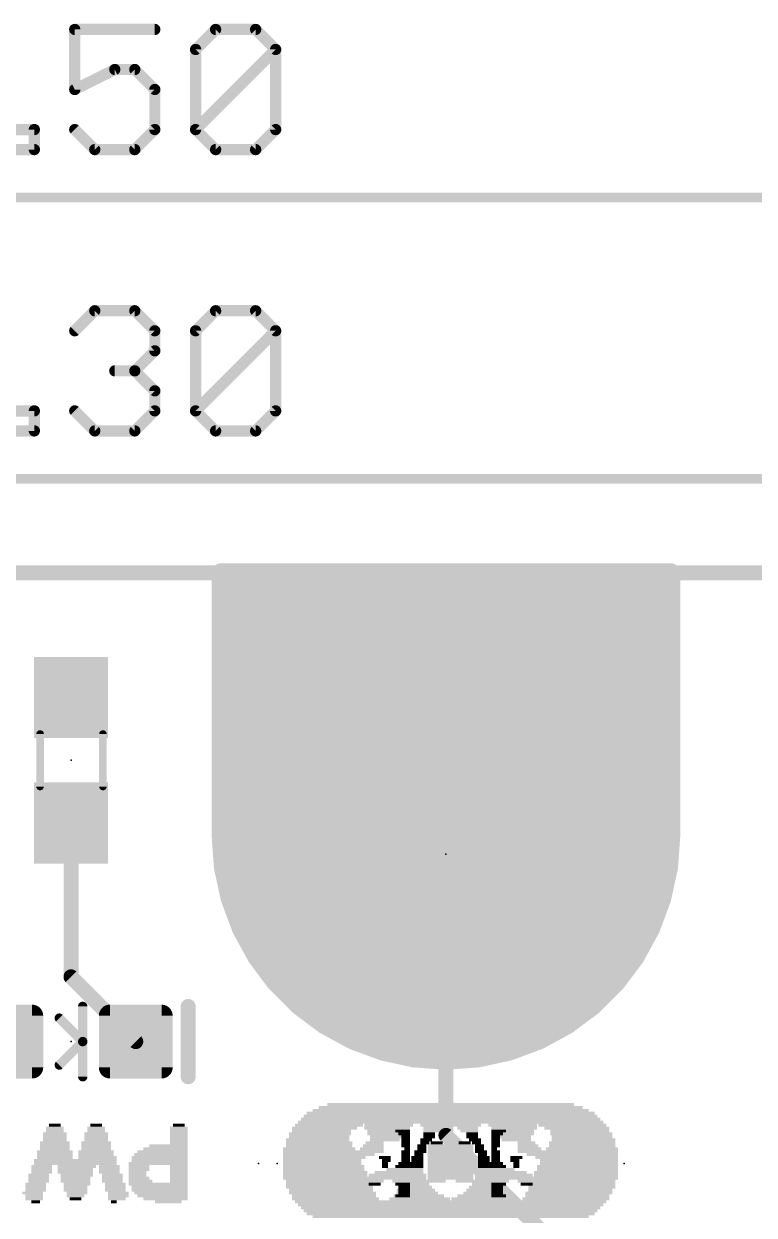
# Model space of a CAD drawing. Extents: x -23 to 93, y -71 to 33.
# Drawn here: x 18.41 to 28.31, y 16.7 to 32.83 of the extents above; entities that cross this region are included whole.
import ezdxf

# ---------------------------------------------------------------- set-up
doc = ezdxf.new("R2010")
doc.units = 0
for name, color, linetype in [('1', 12, 'CONTINUOUS'), ('16', 132, 'CONTINUOUS'), ('17', 110, 'CONTINUOUS'), ('20', 53, 'CONTINUOUS'), ('21', 41, 'CONTINUOUS'), ('22', 40, 'CONTINUOUS'), ('23', 53, 'CONTINUOUS'), ('24', 53, 'CONTINUOUS'), ('31', 253, 'CONTINUOUS'), ('47', 253, 'CONTINUOUS'), ('51', 53, 'CONTINUOUS')]:
    doc.layers.add(name, color=color, linetype=linetype)

# ---------------------------------------------------------------- blocks, each defined once
blk = doc.blocks.new('RECT160000X160000R30')
at = {"const_width": 0.15}
blk.add_lwpolyline([(0.425, -0.35), (0.425, 0.35, 0.4142), (0.35, 0.425), (-0.35, 0.425, 0.4142), (-0.425, 0.35), (-0.425, -0.35, 0.4142), (-0.35, -0.425), (0.35, -0.425, 0.4142)], format="xyb", close=True, dxfattribs=at)
blk.add_solid([(-0.3754, -0.3754), (0.3754, -0.3754), (-0.3754, 0.3754), (0.3754, 0.3754)])
blk = doc.blocks.new('ROUNDP')
at = {"const_width": 0.5}
blk.add_lwpolyline([(0, -0.25, 1), (0, 0.25, 1), (0, -0.25)], format="xyb", dxfattribs=at)
blk = doc.blocks.new('RECT')
blk.add_solid([(-0.5, -0.5), (0.5, -0.5), (-0.5, 0.5), (0.5, 0.5)])

msp = doc.modelspace()

# ---------------------------------------------------------------- linework, layer by layer
at = {"layer": '1'}
for points, const_width in [([(38.1, 25.4), (0, 25.4)], 0.2032), ([(27.178, 25.4), (21.082, 25.4)], 0.254), ([(21.082, 25.4), (21.082, 21.844)], 0.254), ([(27.178, 21.844), (27.178, 25.4)], 0.254), ([(21.082, 25.146), (27.178, 25.146)], 0.254), ([(21.082, 24.892), (27.178, 24.892)], 0.254), ([(21.082, 24.638), (27.178, 24.638)], 0.254), ([(21.082, 24.384), (27.178, 24.384)], 0.254), ([(21.082, 24.13), (27.178, 24.13)], 0.254), ([(21.082, 23.876), (27.178, 23.876)], 0.254), ([(21.082, 23.622), (27.178, 23.622)], 0.254), ([(21.082, 23.368), (27.178, 23.368)], 0.254), ([(21.082, 23.114), (27.178, 23.114)], 0.254), ([(21.082, 22.86), (27.178, 22.86)], 0.254), ([(21.082, 22.606), (27.178, 22.606)], 0.254), ([(21.082, 22.352), (27.178, 22.352)], 0.254), ([(19.05, 19.927), (19.05, 22.01)], 0.2032), ([(21.082, 22.098), (27.178, 22.098)], 0.254), ([(21.082, 21.844), (21.113, 21.4102)], 0.254), ([(21.082, 21.844), (27.178, 21.844)], 0.254), ([(24.13, 17.78), (24.13, 21.844)], 0.2032), ([(27.147, 21.4102), (27.178, 21.844)], 0.254), ([(21.1002, 21.59), (27.1598, 21.59)], 0.254), ([(21.113, 21.4102), (21.2055, 20.9853)], 0.254), ([(21.1292, 21.336), (27.1308, 21.336)], 0.254), ([(27.0545, 20.9853), (27.147, 21.4102)], 0.254), ([(21.1844, 21.082), (27.0756, 21.082)], 0.254), ([(21.2055, 20.9853), (21.3574, 20.5778)], 0.254), ([(26.9026, 20.5778), (27.0545, 20.9853)], 0.254), ([(21.2641, 20.828), (26.9959, 20.828)], 0.254), ([(21.3574, 20.5778), (21.5659, 20.1961)], 0.254), ([(21.3595, 20.574), (26.9005, 20.574)], 0.254), ([(26.6941, 20.1961), (26.9026, 20.5778)], 0.254), ([(21.4982, 20.32), (26.7618, 20.32)], 0.254), ([(21.5659, 20.1961), (21.8265, 19.848)], 0.254), ([(21.6633, 20.066), (26.5967, 20.066)], 0.254), ([(26.4335, 19.848), (26.6941, 20.1961)], 0.254), ([(19.927, 19.05), (19.05, 19.927)], 0.2032), ([(21.8265, 19.848), (22.134, 19.5405)], 0.254), ([(21.8625, 19.812), (26.3975, 19.812)], 0.254), ([(26.126, 19.5405), (26.4335, 19.848)], 0.254), ([(22.1165, 19.558), (26.1435, 19.558)], 0.254), ([(22.134, 19.5405), (22.4821, 19.2799)], 0.254), ([(25.7779, 19.2799), (26.126, 19.5405)], 0.254), ([(22.4499, 19.304), (25.8101, 19.304)], 0.254), ([(22.4821, 19.2799), (22.8638, 19.0714)], 0.254), ([(25.3962, 19.0714), (25.7779, 19.2799)], 0.254), ([(22.8638, 19.0714), (23.2713, 18.9195)], 0.254), ([(22.9213, 19.05), (25.3387, 19.05)], 0.254), ([(23.2713, 18.9195), (23.6962, 18.827)], 0.254), ([(24.5638, 18.827), (24.9887, 18.9195)], 0.254), ([(24.9887, 18.9195), (25.3962, 19.0714)], 0.254), ([(23.6962, 18.827), (24.13, 18.796)], 0.254), ([(24.13, 18.796), (24.5638, 18.827)], 0.254), ([(25.865, 16.045), (24.13, 17.78)], 0.2032)]:
    msp.add_lwpolyline(points, dxfattribs=dict(at, const_width=const_width))
for points, const_width in [([(21.082, 25.4635, 1), (21.082, 25.3365)], 0.127), ([(21.1455, 25.4, 1), (21.0185, 25.4)], 0.127), ([(27.2415, 25.4, 1), (27.1145, 25.4)], 0.127), ([(27.178, 25.3365, 1), (27.178, 25.4635)], 0.127), ([(21.082, 25.2095, 1), (21.082, 25.0825)], 0.127), ([(27.178, 25.0825, 1), (27.178, 25.2095)], 0.127), ([(21.082, 24.9555, 1), (21.082, 24.8285)], 0.127), ([(27.178, 24.8285, 1), (27.178, 24.9555)], 0.127), ([(21.082, 24.7015, 1), (21.082, 24.5745)], 0.127), ([(27.178, 24.5745, 1), (27.178, 24.7015)], 0.127), ([(21.082, 24.4475, 1), (21.082, 24.3205)], 0.127), ([(27.178, 24.3205, 1), (27.178, 24.4475)], 0.127), ([(21.082, 24.1935, 1), (21.082, 24.0665)], 0.127), ([(27.178, 24.0665, 1), (27.178, 24.1935)], 0.127), ([(21.082, 23.9395, 1), (21.082, 23.8125)], 0.127), ([(27.178, 23.8125, 1), (27.178, 23.9395)], 0.127), ([(21.082, 23.6855, 1), (21.082, 23.5585)], 0.127), ([(27.178, 23.5585, 1), (27.178, 23.6855)], 0.127), ([(21.082, 23.4315, 1), (21.082, 23.3045)], 0.127), ([(27.178, 23.3045, 1), (27.178, 23.4315)], 0.127), ([(21.082, 23.1775, 1), (21.082, 23.0505)], 0.127), ([(27.178, 23.0505, 1), (27.178, 23.1775)], 0.127), ([(21.082, 22.9235, 1), (21.082, 22.7965)], 0.127), ([(27.178, 22.7965, 1), (27.178, 22.9235)], 0.127), ([(21.082, 22.6695, 1), (21.082, 22.5425)], 0.127), ([(27.178, 22.5425, 1), (27.178, 22.6695)], 0.127), ([(21.082, 22.4155, 1), (21.082, 22.2885)], 0.127), ([(27.178, 22.2885, 1), (27.178, 22.4155)], 0.127), ([(19.1008, 22.01, 1), (18.9992, 22.01)], 0.1016), ([(21.082, 22.1615, 1), (21.082, 22.0345)], 0.127), ([(27.178, 22.0345, 1), (27.178, 22.1615)], 0.127), ([(21.1453, 21.8485, 1), (21.0187, 21.8395)], 0.127), ([(21.082, 21.9075, 1), (21.082, 21.7805)], 0.127), ([(24.1808, 21.844, 1), (24.0792, 21.844)], 0.1016), ([(27.2413, 21.8395, 1), (27.1147, 21.8485)], 0.127), ([(27.178, 21.7805, 1), (27.178, 21.9075)], 0.127), ([(21.0185, 21.844, 1), (21.1455, 21.844)], 0.127), ([(27.1145, 21.844, 1), (27.2415, 21.844)], 0.127), ([(21.1002, 21.6535, 1), (21.1002, 21.5265)], 0.127), ([(27.1598, 21.5265, 1), (27.1598, 21.6535)], 0.127), ([(21.1751, 21.4237, 1), (21.051, 21.3967)], 0.127), ([(21.0497, 21.4057, 1), (21.1764, 21.4148)], 0.127), ([(21.1292, 21.3995, 1), (21.1292, 21.2725)], 0.127), ([(27.0836, 21.4148, 1), (27.2103, 21.4057)], 0.127), ([(27.209, 21.3967, 1), (27.0849, 21.4237)], 0.127), ([(27.1308, 21.2725, 1), (27.1308, 21.3995)], 0.127), ([(21.1844, 21.1455, 1), (21.1844, 21.0185)], 0.127), ([(27.0756, 21.0185, 1), (27.0756, 21.1455)], 0.127), ([(21.265, 21.0075, 1), (21.146, 20.9631)], 0.127), ([(21.1434, 20.9718, 1), (21.2675, 20.9988)], 0.127), ([(26.9925, 20.9988, 1), (27.1166, 20.9718)], 0.127), ([(27.114, 20.9631, 1), (26.995, 21.0075)], 0.127), ([(21.2641, 20.8915, 1), (21.2641, 20.7645)], 0.127), ([(26.9959, 20.7645, 1), (26.9959, 20.8915)], 0.127), ([(21.4132, 20.6082, 1), (21.3017, 20.5474)], 0.127), ([(21.3595, 20.6375, 1), (21.3595, 20.5105)], 0.127), ([(21.2979, 20.5556, 1), (21.4169, 20.6)], 0.127), ([(26.8431, 20.6, 1), (26.9621, 20.5556)], 0.127), ([(26.9583, 20.5474, 1), (26.8468, 20.6082)], 0.127), ([(26.9005, 20.5105, 1), (26.9005, 20.6375)], 0.127), ([(21.4982, 20.3835, 1), (21.4982, 20.2565)], 0.127), ([(26.7618, 20.2565, 1), (26.7618, 20.3835)], 0.127), ([(21.6167, 20.2342, 1), (21.515, 20.1581)], 0.127), ([(21.5101, 20.1657, 1), (21.6216, 20.2266)], 0.127), ([(21.6633, 20.1295, 1), (21.6633, 20.0025)], 0.127), ([(26.5967, 20.0025, 1), (26.5967, 20.1295)], 0.127), ([(26.6384, 20.2266, 1), (26.7499, 20.1657)], 0.127), ([(26.745, 20.1581, 1), (26.6433, 20.2342)], 0.127), ([(19.0859, 19.9629, 1), (19.0141, 19.8911)], 0.1016), ([(18.9992, 19.927, 1), (19.1008, 19.927)], 0.1016), ([(21.8714, 19.8929, 1), (21.7816, 19.8031)], 0.127), ([(21.7756, 19.8099, 1), (21.8773, 19.886)], 0.127), ([(21.8625, 19.8755, 1), (21.8625, 19.7485)], 0.127), ([(26.3827, 19.886, 1), (26.4844, 19.8099)], 0.127), ([(26.4784, 19.8031, 1), (26.3886, 19.8929)], 0.127), ([(26.3975, 19.7485, 1), (26.3975, 19.8755)], 0.127), ([(22.1165, 19.6215, 1), (22.1165, 19.4945)], 0.127), ([(26.1435, 19.4945, 1), (26.1435, 19.6215)], 0.127), ([(22.172, 19.5913, 1), (22.0959, 19.4896)], 0.127), ([(22.0891, 19.4956, 1), (22.1789, 19.5854)], 0.127), ([(26.0811, 19.5854, 1), (26.1709, 19.4956)], 0.127), ([(26.1641, 19.4896, 1), (26.088, 19.5913)], 0.127), ([(22.4499, 19.3675, 1), (22.4499, 19.2405)], 0.127), ([(22.5126, 19.3356, 1), (22.4517, 19.2241)], 0.127), ([(22.4441, 19.229, 1), (22.5202, 19.3307)], 0.127), ([(25.7398, 19.3307, 1), (25.8159, 19.229)], 0.127), ([(25.8083, 19.2241, 1), (25.7474, 19.3356)], 0.127), ([(25.8101, 19.2405, 1), (25.8101, 19.3675)], 0.127), ([(19.8911, 19.0141, 1), (19.9629, 19.0859)], 0.1016), ([(22.886, 19.1309, 1), (22.8416, 19.0119)], 0.127), ([(22.8334, 19.0157, 1), (22.8942, 19.1272)], 0.127), ([(22.9213, 19.1135, 1), (22.9213, 18.9865)], 0.127), ([(23.2848, 18.9815, 1), (23.2578, 18.8574)], 0.127), ([(23.2491, 18.86, 1), (23.2935, 18.979)], 0.127), ([(24.9665, 18.979, 1), (25.0109, 18.86)], 0.127), ([(25.0022, 18.8574, 1), (24.9752, 18.9815)], 0.127), ([(25.3658, 19.1272, 1), (25.4266, 19.0157)], 0.127), ([(25.3387, 18.9865, 1), (25.3387, 19.1135)], 0.127), ([(25.4184, 19.0119, 1), (25.374, 19.1309)], 0.127), ([(23.7008, 18.8904, 1), (23.6917, 18.7637)], 0.127), ([(23.6827, 18.765, 1), (23.7097, 18.8891)], 0.127), ([(24.1255, 18.8593, 1), (24.1345, 18.7327)], 0.127), ([(24.1255, 18.7327, 1), (24.1345, 18.8593)], 0.127), ([(24.5503, 18.8891, 1), (24.5773, 18.765)], 0.127), ([(24.5683, 18.7637, 1), (24.5592, 18.8904)], 0.127), ([(24.1659, 17.8159, 1), (24.0941, 17.7441)], 0.1016), ([(24.0792, 17.78, 1), (24.1808, 17.78)], 0.1016)]:
    msp.add_lwpolyline(points, format="xyb", dxfattribs=dict(at, const_width=const_width))
at = {"layer": '16'}
for points, const_width in [([(38.1, 25.4), (0, 25.4)], 0.2032), ([(27.178, 25.4), (21.082, 25.4)], 0.254), ([(21.082, 25.4), (21.082, 21.844)], 0.254), ([(27.178, 21.844), (27.178, 25.4)], 0.254), ([(21.082, 25.146), (27.178, 25.146)], 0.254), ([(21.082, 24.892), (27.178, 24.892)], 0.254), ([(21.082, 24.638), (27.178, 24.638)], 0.254), ([(21.082, 24.384), (27.178, 24.384)], 0.254), ([(21.082, 24.13), (27.178, 24.13)], 0.254), ([(21.082, 23.876), (27.178, 23.876)], 0.254), ([(21.082, 23.622), (27.178, 23.622)], 0.254), ([(21.082, 23.368), (27.178, 23.368)], 0.254), ([(21.082, 23.114), (27.178, 23.114)], 0.254), ([(21.082, 22.86), (27.178, 22.86)], 0.254), ([(21.082, 22.606), (27.178, 22.606)], 0.254), ([(21.082, 22.352), (27.178, 22.352)], 0.254), ([(21.082, 22.098), (27.178, 22.098)], 0.254), ([(21.082, 21.844), (21.113, 21.4102)], 0.254), ([(21.082, 21.844), (27.178, 21.844)], 0.254), ([(27.147, 21.4102), (27.178, 21.844)], 0.254), ([(21.1002, 21.59), (27.1598, 21.59)], 0.254), ([(21.113, 21.4102), (21.2055, 20.9853)], 0.254), ([(21.1292, 21.336), (27.1308, 21.336)], 0.254), ([(27.0545, 20.9853), (27.147, 21.4102)], 0.254), ([(21.1844, 21.082), (27.0756, 21.082)], 0.254), ([(21.2055, 20.9853), (21.3574, 20.5778)], 0.254), ([(26.9026, 20.5778), (27.0545, 20.9853)], 0.254), ([(21.2641, 20.828), (26.9959, 20.828)], 0.254), ([(21.3574, 20.5778), (21.5659, 20.1961)], 0.254), ([(21.3595, 20.574), (26.9005, 20.574)], 0.254), ([(26.6941, 20.1961), (26.9026, 20.5778)], 0.254), ([(21.4982, 20.32), (26.7618, 20.32)], 0.254), ([(21.5659, 20.1961), (21.8265, 19.848)], 0.254), ([(21.6633, 20.066), (26.5967, 20.066)], 0.254), ([(26.4335, 19.848), (26.6941, 20.1961)], 0.254), ([(21.8265, 19.848), (22.134, 19.5405)], 0.254), ([(21.8625, 19.812), (26.3975, 19.812)], 0.254), ([(26.126, 19.5405), (26.4335, 19.848)], 0.254), ([(22.1165, 19.558), (26.1435, 19.558)], 0.254), ([(22.134, 19.5405), (22.4821, 19.2799)], 0.254), ([(25.7779, 19.2799), (26.126, 19.5405)], 0.254), ([(22.4499, 19.304), (25.8101, 19.304)], 0.254), ([(22.4821, 19.2799), (22.8638, 19.0714)], 0.254), ([(25.3962, 19.0714), (25.7779, 19.2799)], 0.254), ([(22.8638, 19.0714), (23.2713, 18.9195)], 0.254), ([(22.9213, 19.05), (25.3387, 19.05)], 0.254), ([(23.2713, 18.9195), (23.6962, 18.827)], 0.254), ([(24.5638, 18.827), (24.9887, 18.9195)], 0.254), ([(24.9887, 18.9195), (25.3962, 19.0714)], 0.254), ([(23.6962, 18.827), (24.13, 18.796)], 0.254), ([(24.13, 18.796), (24.5638, 18.827)], 0.254)]:
    msp.add_lwpolyline(points, dxfattribs=dict(at, const_width=const_width))
at = {"layer": '16', "const_width": 0.127}
for points in [[(21.082, 25.4635, 1), (21.082, 25.3365)], [(21.1455, 25.4, 1), (21.0185, 25.4)], [(27.2415, 25.4, 1), (27.1145, 25.4)], [(27.178, 25.3365, 1), (27.178, 25.4635)], [(21.082, 25.2095, 1), (21.082, 25.0825)], [(27.178, 25.0825, 1), (27.178, 25.2095)], [(21.082, 24.9555, 1), (21.082, 24.8285)], [(27.178, 24.8285, 1), (27.178, 24.9555)], [(21.082, 24.7015, 1), (21.082, 24.5745)], [(27.178, 24.5745, 1), (27.178, 24.7015)], [(21.082, 24.4475, 1), (21.082, 24.3205)], [(27.178, 24.3205, 1), (27.178, 24.4475)], [(21.082, 24.1935, 1), (21.082, 24.0665)], [(27.178, 24.0665, 1), (27.178, 24.1935)], [(21.082, 23.9395, 1), (21.082, 23.8125)], [(27.178, 23.8125, 1), (27.178, 23.9395)], [(21.082, 23.6855, 1), (21.082, 23.5585)], [(27.178, 23.5585, 1), (27.178, 23.6855)], [(21.082, 23.4315, 1), (21.082, 23.3045)], [(27.178, 23.3045, 1), (27.178, 23.4315)], [(21.082, 23.1775, 1), (21.082, 23.0505)], [(27.178, 23.0505, 1), (27.178, 23.1775)], [(21.082, 22.9235, 1), (21.082, 22.7965)], [(27.178, 22.7965, 1), (27.178, 22.9235)], [(21.082, 22.6695, 1), (21.082, 22.5425)], [(27.178, 22.5425, 1), (27.178, 22.6695)], [(21.082, 22.4155, 1), (21.082, 22.2885)], [(27.178, 22.2885, 1), (27.178, 22.4155)], [(21.082, 22.1615, 1), (21.082, 22.0345)], [(27.178, 22.0345, 1), (27.178, 22.1615)], [(21.1453, 21.8485, 1), (21.0187, 21.8395)], [(21.082, 21.9075, 1), (21.082, 21.7805)], [(27.2413, 21.8395, 1), (27.1147, 21.8485)], [(27.178, 21.7805, 1), (27.178, 21.9075)], [(21.0185, 21.844, 1), (21.1455, 21.844)], [(27.1145, 21.844, 1), (27.2415, 21.844)], [(21.1002, 21.6535, 1), (21.1002, 21.5265)], [(27.1598, 21.5265, 1), (27.1598, 21.6535)], [(21.1751, 21.4237, 1), (21.051, 21.3967)], [(21.0497, 21.4057, 1), (21.1764, 21.4148)], [(21.1292, 21.3995, 1), (21.1292, 21.2725)], [(27.0836, 21.4148, 1), (27.2103, 21.4057)], [(27.209, 21.3967, 1), (27.0849, 21.4237)], [(27.1308, 21.2725, 1), (27.1308, 21.3995)], [(21.1844, 21.1455, 1), (21.1844, 21.0185)], [(27.0756, 21.0185, 1), (27.0756, 21.1455)], [(21.265, 21.0075, 1), (21.146, 20.9631)], [(21.1434, 20.9718, 1), (21.2675, 20.9988)], [(26.9925, 20.9988, 1), (27.1166, 20.9718)], [(27.114, 20.9631, 1), (26.995, 21.0075)], [(21.2641, 20.8915, 1), (21.2641, 20.7645)], [(26.9959, 20.7645, 1), (26.9959, 20.8915)], [(21.4132, 20.6082, 1), (21.3017, 20.5474)], [(21.3595, 20.6375, 1), (21.3595, 20.5105)], [(21.2979, 20.5556, 1), (21.4169, 20.6)], [(26.8431, 20.6, 1), (26.9621, 20.5556)], [(26.9583, 20.5474, 1), (26.8468, 20.6082)], [(26.9005, 20.5105, 1), (26.9005, 20.6375)], [(21.4982, 20.3835, 1), (21.4982, 20.2565)], [(26.7618, 20.2565, 1), (26.7618, 20.3835)], [(21.6167, 20.2342, 1), (21.515, 20.1581)], [(21.5101, 20.1657, 1), (21.6216, 20.2266)], [(21.6633, 20.1295, 1), (21.6633, 20.0025)], [(26.5967, 20.0025, 1), (26.5967, 20.1295)], [(26.6384, 20.2266, 1), (26.7499, 20.1657)], [(26.745, 20.1581, 1), (26.6433, 20.2342)], [(21.8714, 19.8929, 1), (21.7816, 19.8031)], [(21.7756, 19.8099, 1), (21.8773, 19.886)], [(21.8625, 19.8755, 1), (21.8625, 19.7485)], [(26.3827, 19.886, 1), (26.4844, 19.8099)], [(26.4784, 19.8031, 1), (26.3886, 19.8929)], [(26.3975, 19.7485, 1), (26.3975, 19.8755)], [(22.1165, 19.6215, 1), (22.1165, 19.4945)], [(26.1435, 19.4945, 1), (26.1435, 19.6215)], [(22.172, 19.5913, 1), (22.0959, 19.4896)], [(22.0891, 19.4956, 1), (22.1789, 19.5854)], [(26.0811, 19.5854, 1), (26.1709, 19.4956)], [(26.1641, 19.4896, 1), (26.088, 19.5913)], [(22.4499, 19.3675, 1), (22.4499, 19.2405)], [(22.5126, 19.3356, 1), (22.4517, 19.2241)], [(22.4441, 19.229, 1), (22.5202, 19.3307)], [(25.7398, 19.3307, 1), (25.8159, 19.229)], [(25.8083, 19.2241, 1), (25.7474, 19.3356)], [(25.8101, 19.2405, 1), (25.8101, 19.3675)], [(22.886, 19.1309, 1), (22.8416, 19.0119)], [(22.8334, 19.0157, 1), (22.8942, 19.1272)], [(22.9213, 19.1135, 1), (22.9213, 18.9865)], [(23.2848, 18.9815, 1), (23.2578, 18.8574)], [(23.2491, 18.86, 1), (23.2935, 18.979)], [(24.9665, 18.979, 1), (25.0109, 18.86)], [(25.0022, 18.8574, 1), (24.9752, 18.9815)], [(25.3658, 19.1272, 1), (25.4266, 19.0157)], [(25.3387, 18.9865, 1), (25.3387, 19.1135)], [(25.4184, 19.0119, 1), (25.374, 19.1309)], [(23.7008, 18.8904, 1), (23.6917, 18.7637)], [(23.6827, 18.765, 1), (23.7097, 18.8891)], [(24.1255, 18.8593, 1), (24.1345, 18.7327)], [(24.1255, 18.7327, 1), (24.1345, 18.8593)], [(24.5503, 18.8891, 1), (24.5773, 18.765)], [(24.5683, 18.7637, 1), (24.5592, 18.8904)]]:
    msp.add_lwpolyline(points, format="xyb", dxfattribs=at)
at = {"layer": '20', "const_width": 0.2032}
msp.add_lwpolyline([(0, 25.4), (38.1, 25.4)], dxfattribs=at)
at = {"layer": '21', "const_width": 0.2032}
msp.add_lwpolyline([(20.6375, 19.5263), (20.6375, 18.5738)], dxfattribs=at)
at = {"layer": '21', "const_width": 0.1016}
for points in [[(20.6883, 19.5263, 1), (20.5867, 19.5263)], [(20.5867, 18.5738, 1), (20.6883, 18.5738)]]:
    msp.add_lwpolyline(points, format="xyb", dxfattribs=at)
at = {"layer": '23'}
for p in [(19.05, 22.86), (24.13, 21.59), (19.05, 19.05), (21.59, 17.399), (26.543, 17.399)]:
    msp.add_point(p, dxfattribs=at)
at = {"layer": '24'}
msp.add_point((21.844, 17.399), dxfattribs=at)
at = {"layer": '47'}
for points, const_width in [([(20.1852, 32.7577), (19.1005, 32.7577)], 0.1524), ([(19.1005, 32.7577), (19.1005, 31.9442)], 0.1524), ([(20.7377, 32.4865), (21.0089, 32.7577)], 0.1524), ([(21.0089, 32.7577), (21.5512, 32.7577)], 0.1524), ([(21.5512, 32.7577), (21.8224, 32.4865)], 0.1524), ([(20.7377, 31.4019), (20.7377, 32.4865)], 0.1524), ([(20.7377, 31.4019), (21.8224, 32.4865)], 0.1524), ([(21.8224, 32.4865), (21.8224, 31.4019)], 0.1524), ([(19.1005, 31.9442), (19.6429, 32.2154)], 0.1524), ([(19.6429, 32.2154), (19.914, 32.2154)], 0.1524), ([(19.914, 32.2154), (20.1852, 31.9442)], 0.1524), ([(20.1852, 31.9442), (20.1852, 31.4019)], 0.1524), ([(18.282, 31.4019), (18.5531, 31.4019)], 0.1524), ([(18.5531, 31.4019), (18.5531, 31.1307)], 0.1524), ([(19.3717, 31.1307), (19.1005, 31.4019)], 0.1524), ([(20.1852, 31.4019), (19.914, 31.1307)], 0.1524), ([(21.0089, 31.1307), (20.7377, 31.4019)], 0.1524), ([(21.8224, 31.4019), (21.5512, 31.1307)], 0.1524), ([(18.5531, 31.1307), (18.282, 31.1307)], 0.1524), ([(19.914, 31.1307), (19.3717, 31.1307)], 0.1524), ([(21.5512, 31.1307), (21.0089, 31.1307)], 0.1524), ([(38.035, 30.48), (0.065, 30.48)], 0.13), ([(19.1005, 28.6765), (19.3717, 28.9477)], 0.1524), ([(19.3717, 28.9477), (19.914, 28.9477)], 0.1524), ([(19.914, 28.9477), (20.1852, 28.6765)], 0.1524), ([(20.7377, 28.6765), (21.0089, 28.9477)], 0.1524), ([(21.0089, 28.9477), (21.5512, 28.9477)], 0.1524), ([(21.5512, 28.9477), (21.8224, 28.6765)], 0.1524), ([(20.1852, 28.6765), (20.1852, 28.4054)], 0.1524), ([(20.7377, 27.5919), (20.7377, 28.6765)], 0.1524), ([(20.7377, 27.5919), (21.8224, 28.6765)], 0.1524), ([(21.8224, 28.6765), (21.8224, 27.5919)], 0.1524), ([(20.1852, 28.4054), (19.914, 28.1342)], 0.1524), ([(19.914, 28.1342), (19.6429, 28.1342)], 0.1524), ([(19.914, 28.1342), (20.1852, 27.863)], 0.1524), ([(20.1852, 27.863), (20.1852, 27.5919)], 0.1524), ([(18.282, 27.5919), (18.5531, 27.5919)], 0.1524), ([(18.5531, 27.5919), (18.5531, 27.3207)], 0.1524), ([(19.3717, 27.3207), (19.1005, 27.5919)], 0.1524), ([(20.1852, 27.5919), (19.914, 27.3207)], 0.1524), ([(21.0089, 27.3207), (20.7377, 27.5919)], 0.1524), ([(21.8224, 27.5919), (21.5512, 27.3207)], 0.1524), ([(18.5531, 27.3207), (18.282, 27.3207)], 0.1524), ([(19.914, 27.3207), (19.3717, 27.3207)], 0.1524), ([(21.5512, 27.3207), (21.0089, 27.3207)], 0.1524), ([(2.605, 26.67), (35.495, 26.67)], 0.13)]:
    msp.add_lwpolyline(points, dxfattribs=dict(at, const_width=const_width))
at = {"layer": '47', "const_width": 0.0762}
for points in [[(19.1005, 32.7958, 1), (19.1005, 32.7196)], [(19.1386, 32.7577, 1), (19.0624, 32.7577)], [(20.1852, 32.7196, 1), (20.1852, 32.7958)], [(21.0089, 32.7958, 1), (21.0089, 32.7196)], [(21.0358, 32.7307, 1), (20.9819, 32.7846)], [(21.5781, 32.7846, 1), (21.5243, 32.7307)], [(21.5512, 32.7196, 1), (21.5512, 32.7958)], [(20.7758, 32.4865, 1), (20.6996, 32.4865)], [(20.7108, 32.5135, 1), (20.7646, 32.4596)], [(21.8605, 32.4865, 1), (21.7843, 32.4865)], [(21.8493, 32.4596, 1), (21.7954, 32.5135)], [(21.7954, 32.4596, 1), (21.8493, 32.5135)], [(19.6429, 32.2535, 1), (19.6429, 32.1773)], [(19.6599, 32.1813, 1), (19.6258, 32.2494)], [(19.941, 32.2423, 1), (19.8871, 32.1884)], [(19.914, 32.1773, 1), (19.914, 32.2535)], [(19.0835, 31.9783, 1), (19.1176, 31.9101)], [(19.0624, 31.9442, 1), (19.1386, 31.9442)], [(20.2233, 31.9442, 1), (20.1471, 31.9442)], [(20.1583, 31.9173, 1), (20.2121, 31.9711)], [(18.5912, 31.4019, 1), (18.515, 31.4019)], [(18.5531, 31.3638, 1), (18.5531, 31.44)], [(19.1275, 31.4288, 1), (19.0736, 31.3749)], [(20.2121, 31.3749, 1), (20.1583, 31.4288)], [(20.7646, 31.4288, 1), (20.7108, 31.3749)], [(20.7108, 31.4288, 1), (20.7646, 31.3749)], [(21.8493, 31.3749, 1), (21.7954, 31.4288)], [(20.1471, 31.4019, 1), (20.2233, 31.4019)], [(20.6996, 31.4019, 1), (20.7758, 31.4019)], [(21.7843, 31.4019, 1), (21.8605, 31.4019)], [(18.515, 31.1307, 1), (18.5912, 31.1307)], [(18.5531, 31.0926, 1), (18.5531, 31.1688)], [(19.3717, 31.1688, 1), (19.3717, 31.0926)], [(19.3448, 31.1038, 1), (19.3986, 31.1576)], [(19.8871, 31.1576, 1), (19.941, 31.1038)], [(19.914, 31.0926, 1), (19.914, 31.1688)], [(21.0089, 31.1688, 1), (21.0089, 31.0926)], [(20.9819, 31.1038, 1), (21.0358, 31.1576)], [(21.5243, 31.1576, 1), (21.5781, 31.1038)], [(21.5512, 31.0926, 1), (21.5512, 31.1688)], [(19.3717, 28.9858, 1), (19.3717, 28.9096)], [(19.3986, 28.9207, 1), (19.3448, 28.9746)], [(19.941, 28.9746, 1), (19.8871, 28.9207)], [(19.914, 28.9096, 1), (19.914, 28.9858)], [(21.0089, 28.9858, 1), (21.0089, 28.9096)], [(21.0358, 28.9207, 1), (20.9819, 28.9746)], [(21.5781, 28.9746, 1), (21.5243, 28.9207)], [(21.5512, 28.9096, 1), (21.5512, 28.9858)], [(19.0736, 28.7035, 1), (19.1275, 28.6496)], [(20.2233, 28.6765, 1), (20.1471, 28.6765)], [(20.1583, 28.6496, 1), (20.2121, 28.7035)], [(20.7758, 28.6765, 1), (20.6996, 28.6765)], [(20.7108, 28.7035, 1), (20.7646, 28.6496)], [(21.8605, 28.6765, 1), (21.7843, 28.6765)], [(21.8493, 28.6496, 1), (21.7954, 28.7035)], [(21.7954, 28.6496, 1), (21.8493, 28.7035)], [(20.1471, 28.4054, 1), (20.2233, 28.4054)], [(20.2121, 28.3784, 1), (20.1583, 28.4323)], [(19.6429, 28.1723, 1), (19.6429, 28.0961)], [(19.941, 28.1611, 1), (19.8871, 28.1073)], [(19.8871, 28.1611, 1), (19.941, 28.1073)], [(19.914, 28.0961, 1), (19.914, 28.1723)], [(20.2233, 27.863, 1), (20.1471, 27.863)], [(20.1583, 27.8361, 1), (20.2121, 27.89)], [(18.5912, 27.5919, 1), (18.515, 27.5919)], [(18.5531, 27.5538, 1), (18.5531, 27.63)], [(19.1275, 27.6188, 1), (19.0736, 27.5649)], [(20.1471, 27.5919, 1), (20.2233, 27.5919)], [(20.2121, 27.5649, 1), (20.1583, 27.6188)], [(20.7646, 27.6188, 1), (20.7108, 27.5649)], [(20.7108, 27.6188, 1), (20.7646, 27.5649)], [(20.6996, 27.5919, 1), (20.7758, 27.5919)], [(21.7843, 27.5919, 1), (21.8605, 27.5919)], [(21.8493, 27.5649, 1), (21.7954, 27.6188)], [(18.515, 27.3207, 1), (18.5912, 27.3207)], [(18.5531, 27.2826, 1), (18.5531, 27.3588)], [(19.3717, 27.3588, 1), (19.3717, 27.2826)], [(19.3448, 27.2938, 1), (19.3986, 27.3476)], [(19.8871, 27.3476, 1), (19.941, 27.2938)], [(19.914, 27.2826, 1), (19.914, 27.3588)], [(21.0089, 27.3588, 1), (21.0089, 27.2826)], [(20.9819, 27.2938, 1), (21.0358, 27.3476)], [(21.5243, 27.3476, 1), (21.5781, 27.2938)], [(21.5512, 27.2826, 1), (21.5512, 27.3588)]]:
    msp.add_lwpolyline(points, format="xyb", dxfattribs=at)
at = {"layer": '51'}
for points, const_width in [([(18.631, 23.216), (18.631, 22.504)], 0.1016), ([(19.482, 23.216), (19.482, 22.504)], 0.1016), ([(19.2088, 19.5263), (19.2088, 19.05)], 0.127), ([(19.2088, 19.05), (18.8912, 19.3675)], 0.127), ([(19.2088, 19.05), (18.8912, 18.7325)], 0.127), ([(19.2088, 19.05), (19.2088, 18.5738)], 0.127)]:
    msp.add_lwpolyline(points, dxfattribs=dict(at, const_width=const_width))
for points, const_width in [([(18.6564, 23.216, 1), (18.6056, 23.216)], 0.0508), ([(19.5074, 23.216, 1), (19.4566, 23.216)], 0.0508), ([(18.6056, 22.504, 1), (18.6564, 22.504)], 0.0508), ([(19.4566, 22.504, 1), (19.5074, 22.504)], 0.0508), ([(19.2405, 19.5263, 1), (19.177, 19.5263)], 0.0635), ([(18.9137, 19.39, 1), (18.8688, 19.345)], 0.0635), ([(19.2405, 19.05, 1), (19.177, 19.05)], 0.0635), ([(19.177, 19.05, 1), (19.2405, 19.05)], 0.0635), ([(19.2312, 19.0275, 1), (19.1863, 19.0725)], 0.0635), ([(19.1863, 19.0275, 1), (19.2312, 19.0725)], 0.0635), ([(18.8688, 18.755, 1), (18.9137, 18.71)], 0.0635), ([(19.177, 18.5738, 1), (19.2405, 18.5738)], 0.0635)]:
    msp.add_lwpolyline(points, format="xyb", dxfattribs=dict(at, const_width=const_width))

# ---------------------------------------------------------------- block references
at = {"layer": '1', "xscale": 1.1, "rotation": 270}
for p in [(19.05, 23.71), (19.05, 22.01)]:
    msp.add_blockref('RECT', p, dxfattribs=at)
at = {"layer": '1', "rotation": 270}
for p in [(18.173, 19.05), (19.927, 19.05)]:
    msp.add_blockref('RECT160000X160000R30', p, dxfattribs=at)
at = {"layer": '17', "xscale": 5.08, "yscale": 5.08, "rotation": 180}
msp.add_blockref('ROUNDP', (24.13, 21.844), dxfattribs=at)
msp.add_blockref('ROUNDP', (24.13, 21.844), dxfattribs=at)
at = {"layer": '21', "yscale": 0.04, "rotation": 180}
for p, xscale in [((24.203, 18.079), 3.88), ((24.203, 18.119), 3.72), ((24.203, 18.159), 3.56), ((24.203, 18.199), 3.32), ((18.83, 17.919), 0.16), ((19.39, 17.919), 0.16), ((20.51, 17.919), 0.16), ((22.483, 17.919), 0.76), ((24.203, 17.959), 4.12), ((24.203, 17.999), 4.04), ((24.203, 18.039), 3.96), ((23.323, 17.919), 0.6), ((24.003, 17.919), 0.44), ((24.883, 17.919), 0.36), ((25.843, 17.919), 0.92), ((18.83, 17.799), 0.32), ((18.83, 17.759), 0.32), ((18.83, 17.879), 0.24), ((18.83, 17.839), 0.24), ((19.39, 17.799), 0.32), ((19.39, 17.759), 0.32), ((19.39, 17.879), 0.24), ((19.39, 17.839), 0.24), ((20.51, 17.879), 0.24), ((20.51, 17.839), 0.24), ((20.51, 17.799), 0.24), ((20.51, 17.759), 0.24), ((22.403, 17.799), 0.76), ((22.423, 17.759), 0.8), ((22.423, 17.879), 0.72), ((22.423, 17.839), 0.72), ((23.303, 17.879), 0.56), ((23.323, 17.839), 0.52), ((23.303, 17.799), 0.48), ((23.323, 17.759), 0.44), ((23.963, 17.879), 0.28), ((23.943, 17.839), 0.24), ((23.903, 17.799), 0.16), ((23.903, 17.759), 0.16), ((24.863, 17.879), 0.24), ((24.843, 17.839), 0.2), ((24.823, 17.799), 0.16), ((24.803, 17.759), 0.12), ((25.903, 17.879), 0.88), ((25.943, 17.839), 0.8), ((25.963, 17.799), 0.84), ((25.983, 17.759), 0.8), ((18.83, 17.679), 0.4), ((18.83, 17.639), 0.4), ((18.83, 17.599), 0.4), ((18.83, 17.719), 0.32), ((19.39, 17.679), 0.4), ((19.39, 17.639), 0.4), ((19.39, 17.599), 0.4), ((19.39, 17.719), 0.32), ((20.33, 17.599), 0.6), ((20.37, 17.639), 0.52), ((20.51, 17.719), 0.24), ((20.51, 17.679), 0.24), ((22.423, 17.599), 0.96), ((22.403, 17.719), 0.84), ((22.423, 17.679), 0.88), ((22.423, 17.639), 0.88), ((23.303, 17.719), 0.4), ((23.803, 17.639), 0.12), ((23.803, 17.599), 0.12), ((23.863, 17.719), 0.16), ((23.843, 17.679), 0.12), ((24.323, 17.599), 0.36), ((24.343, 17.639), 0.32), ((24.383, 17.679), 0.16), ((24.803, 17.719), 0.12), ((24.803, 17.679), 0.12), ((24.803, 17.639), 0.12), ((24.783, 17.599), 0.08), ((25.223, 17.679), 0.24), ((25.243, 17.639), 0.28), ((25.263, 17.599), 0.32), ((26.003, 17.599), 0.92), ((26.003, 17.719), 0.84), ((26.003, 17.679), 0.84), ((26.003, 17.639), 0.84), ((19.11, 17.439), 1.12), ((18.83, 17.559), 0.48), ((18.83, 17.519), 0.48), ((18.83, 17.479), 0.48), ((19.39, 17.559), 0.48), ((19.39, 17.519), 0.48), ((19.41, 17.479), 0.52), ((20.25, 17.479), 0.76), ((20.25, 17.439), 0.76), ((20.27, 17.519), 0.72), ((20.29, 17.559), 0.68), ((22.423, 17.559), 0.96), ((22.463, 17.439), 1.04), ((23.303, 17.479), 0.16), ((23.323, 17.439), 0.12), ((23.743, 17.479), 0.16), ((23.743, 17.439), 0.16), ((23.783, 17.559), 0.16), ((23.763, 17.519), 0.12), ((24.283, 17.439), 0.44), ((24.303, 17.559), 0.4), ((24.303, 17.519), 0.4), ((24.303, 17.479), 0.4), ((24.803, 17.559), 0.12), ((24.803, 17.519), 0.12), ((24.803, 17.479), 0.12), ((24.803, 17.439), 0.12), ((25.783, 17.559), 1.36), ((25.843, 17.519), 1.24), ((25.903, 17.479), 1.12), ((18.65, 17.359), 0.28), ((18.65, 17.319), 0.28), ((18.65, 17.279), 0.28), ((19.11, 17.399), 1.12), ((19.13, 17.359), 0.52), ((19.11, 17.319), 0.48), ((19.11, 17.279), 0.48), ((19.57, 17.359), 0.28), ((19.57, 17.319), 0.28), ((19.57, 17.279), 0.28), ((20.23, 17.399), 0.8), ((19.97, 17.359), 0.28), ((19.97, 17.319), 0.28), ((19.95, 17.279), 0.24), ((20.51, 17.359), 0.24), ((20.51, 17.319), 0.24), ((20.51, 17.279), 0.24), ((22.463, 17.399), 1.04), ((22.483, 17.359), 1.08), ((22.483, 17.319), 1.08), ((22.503, 17.279), 1.12), ((23.303, 17.399), 0.08), ((23.303, 17.359), 0.08), ((23.703, 17.319), 0.24), ((23.703, 17.279), 0.24), ((23.723, 17.399), 0.2), ((23.723, 17.359), 0.2), ((24.283, 17.399), 0.44), ((24.283, 17.359), 0.44), ((24.303, 17.319), 0.4), ((24.303, 17.279), 0.4), ((24.823, 17.399), 0.16), ((24.843, 17.359), 0.2), ((24.903, 17.319), 0.32), ((24.983, 17.279), 0.48), ((25.983, 17.399), 0.96), ((26.003, 17.359), 0.92), ((26.003, 17.319), 0.92), ((26.023, 17.279), 0.88), ((18.57, 17.119), 0.28), ((18.61, 17.239), 0.28), ((18.61, 17.199), 0.28), ((18.61, 17.159), 0.28), ((19.13, 17.239), 0.44), ((19.11, 17.199), 0.4), ((19.11, 17.159), 0.4), ((19.13, 17.119), 0.36), ((19.61, 17.239), 0.28), ((19.61, 17.199), 0.28), ((19.61, 17.159), 0.28), ((19.65, 17.119), 0.28), ((19.95, 17.239), 0.24), ((19.97, 17.199), 0.28), ((19.99, 17.159), 0.32), ((20.23, 17.119), 0.8), ((20.51, 17.239), 0.24), ((20.51, 17.199), 0.24), ((20.51, 17.159), 0.24), ((22.503, 17.239), 1.12), ((22.523, 17.199), 1.16), ((22.543, 17.159), 1.12), ((22.543, 17.119), 1.12), ((23.703, 17.159), 0.4), ((23.703, 17.119), 0.4), ((23.703, 17.239), 0.32), ((23.703, 17.199), 0.32), ((24.323, 17.239), 0.36), ((24.343, 17.199), 0.32), ((24.383, 17.159), 0.24), ((25.023, 17.239), 0.56), ((25.043, 17.199), 0.6), ((24.863, 17.159), 0.24), ((24.843, 17.119), 0.2), ((25.223, 17.159), 0.24), ((25.223, 17.119), 0.16), ((26.023, 17.239), 0.88), ((26.023, 17.199), 0.88), ((26.003, 17.159), 0.84), ((26.003, 17.119), 0.84), ((18.53, 16.999), 0.28), ((18.57, 17.079), 0.28), ((18.57, 17.039), 0.28), ((18.55, 16.959), 0.24), ((19.11, 17.079), 0.32), ((19.11, 17.039), 0.32), ((19.13, 16.999), 0.28), ((19.11, 16.959), 0.24), ((19.65, 17.079), 0.28), ((19.65, 17.039), 0.28), ((19.69, 16.999), 0.28), ((19.69, 16.959), 0.28), ((20.25, 17.079), 0.76), ((20.25, 17.039), 0.76), ((20.27, 16.999), 0.72), ((20.29, 16.959), 0.68), ((22.563, 17.079), 1.16), ((22.583, 17.039), 1.12), ((22.603, 16.999), 1.16), ((22.623, 16.959), 1.12), ((23.763, 16.959), 0.68), ((23.723, 17.039), 0.52), ((23.743, 16.999), 0.56), ((23.723, 17.079), 0.44), ((24.823, 17.079), 0.16), ((24.823, 17.039), 0.16), ((24.823, 16.999), 0.16), ((24.843, 16.959), 0.2), ((25.923, 16.959), 0.84), ((25.963, 17.039), 0.84), ((25.963, 16.999), 0.84), ((26.003, 17.079), 0.84), ((18.55, 16.919), 0.24), ((18.57, 16.879), 0.12), ((19.11, 16.919), 0.16), ((19.67, 16.919), 0.24), ((19.63, 16.879), 0.08), ((20.33, 16.919), 0.6), ((20.37, 16.879), 0.36), ((22.643, 16.919), 1.16), ((23.623, 16.879), 3.04), ((24.203, 16.839), 4.12), ((24.203, 16.799), 4.04), ((23.783, 16.919), 0.8), ((24.883, 16.919), 0.28), ((25.823, 16.879), 0.96), ((25.883, 16.919), 0.92), ((24.203, 16.759), 3.96), ((24.203, 16.719), 3.88), ((24.203, 16.679), 3.72)]:
    msp.add_blockref('RECT', p, dxfattribs=dict(at, xscale=xscale))
for p in [(22.443, 17.519), (22.443, 17.479), (25.963, 17.439)]:
    msp.add_blockref('RECT', p, dxfattribs=at)
at = {"layer": '22', "yscale": 0.04}
for p, xscale in [((24.184, 18.079), 3.88), ((24.184, 18.119), 3.72), ((24.184, 18.159), 3.56), ((24.184, 18.199), 3.32), ((22.544, 17.919), 0.92), ((24.184, 17.959), 4.12), ((24.184, 17.999), 4.04), ((24.184, 18.039), 3.96), ((23.504, 17.919), 0.36), ((24.384, 17.919), 0.44), ((25.064, 17.919), 0.6), ((25.904, 17.919), 0.76), ((22.424, 17.799), 0.84), ((22.404, 17.759), 0.8), ((22.484, 17.879), 0.88), ((22.444, 17.839), 0.8), ((23.524, 17.879), 0.24), ((23.544, 17.839), 0.2), ((23.564, 17.799), 0.16), ((23.584, 17.759), 0.12), ((24.424, 17.879), 0.28), ((24.444, 17.839), 0.24), ((24.484, 17.799), 0.16), ((24.484, 17.759), 0.16), ((25.084, 17.879), 0.56), ((25.064, 17.839), 0.52), ((25.084, 17.799), 0.48), ((25.064, 17.759), 0.44), ((25.964, 17.759), 0.8), ((25.964, 17.879), 0.72), ((25.964, 17.839), 0.72), ((25.984, 17.799), 0.76), ((22.384, 17.599), 0.92), ((22.384, 17.719), 0.84), ((22.384, 17.679), 0.84), ((22.384, 17.639), 0.84), ((23.124, 17.599), 0.32), ((23.144, 17.639), 0.28), ((23.164, 17.679), 0.24), ((23.584, 17.719), 0.12), ((23.584, 17.679), 0.12), ((23.584, 17.639), 0.12), ((23.604, 17.599), 0.08), ((24.044, 17.639), 0.32), ((24.064, 17.599), 0.36), ((24.004, 17.679), 0.16), ((24.524, 17.719), 0.16), ((24.544, 17.679), 0.12), ((24.584, 17.639), 0.12), ((24.584, 17.599), 0.12), ((25.084, 17.719), 0.4), ((25.964, 17.599), 0.96), ((25.964, 17.679), 0.88), ((25.964, 17.639), 0.88), ((25.984, 17.719), 0.84), ((22.604, 17.559), 1.36), ((22.544, 17.519), 1.24), ((22.484, 17.479), 1.12), ((23.584, 17.559), 0.12), ((23.584, 17.519), 0.12), ((23.584, 17.479), 0.12), ((23.584, 17.439), 0.12), ((24.084, 17.559), 0.4), ((24.084, 17.519), 0.4), ((24.084, 17.479), 0.4), ((24.104, 17.439), 0.44), ((24.604, 17.559), 0.16), ((24.624, 17.519), 0.12), ((24.644, 17.479), 0.16), ((24.644, 17.439), 0.16), ((25.084, 17.479), 0.16), ((25.064, 17.439), 0.12), ((25.924, 17.439), 1.04), ((25.964, 17.559), 0.96), ((22.404, 17.399), 0.96), ((22.384, 17.359), 0.92), ((22.384, 17.319), 0.92), ((22.364, 17.279), 0.88), ((23.404, 17.279), 0.48), ((23.484, 17.319), 0.32), ((23.544, 17.359), 0.2), ((23.564, 17.399), 0.16), ((24.104, 17.399), 0.44), ((24.104, 17.359), 0.44), ((24.084, 17.319), 0.4), ((24.084, 17.279), 0.4), ((24.664, 17.399), 0.2), ((24.664, 17.359), 0.2), ((24.684, 17.319), 0.24), ((24.684, 17.279), 0.24), ((25.084, 17.399), 0.08), ((25.084, 17.359), 0.08), ((25.884, 17.279), 1.12), ((25.904, 17.359), 1.08), ((25.904, 17.319), 1.08), ((25.924, 17.399), 1.04), ((22.364, 17.239), 0.88), ((22.364, 17.199), 0.88), ((22.384, 17.159), 0.84), ((22.384, 17.119), 0.84), ((23.344, 17.199), 0.6), ((23.164, 17.159), 0.24), ((23.364, 17.239), 0.56), ((23.164, 17.119), 0.16), ((23.524, 17.159), 0.24), ((23.544, 17.119), 0.2), ((24.064, 17.239), 0.36), ((24.044, 17.199), 0.32), ((24.004, 17.159), 0.24), ((24.684, 17.159), 0.4), ((24.684, 17.119), 0.4), ((24.684, 17.239), 0.32), ((24.684, 17.199), 0.32), ((25.864, 17.199), 1.16), ((25.844, 17.159), 1.12), ((25.844, 17.119), 1.12), ((25.884, 17.239), 1.12), ((22.384, 17.079), 0.84), ((22.424, 17.039), 0.84), ((22.424, 16.999), 0.84), ((22.464, 16.959), 0.84), ((23.544, 16.959), 0.2), ((23.564, 17.079), 0.16), ((23.564, 17.039), 0.16), ((23.564, 16.999), 0.16), ((24.624, 16.959), 0.68), ((24.644, 16.999), 0.56), ((24.664, 17.039), 0.52), ((24.664, 17.079), 0.44), ((25.784, 16.999), 1.16), ((25.764, 16.959), 1.12), ((25.824, 17.079), 1.16), ((25.804, 17.039), 1.12), ((22.504, 16.919), 0.92), ((22.564, 16.879), 0.96), ((24.184, 16.839), 4.12), ((24.184, 16.799), 4.04), ((24.764, 16.879), 3.04), ((23.504, 16.919), 0.28), ((24.604, 16.919), 0.8), ((25.744, 16.919), 1.16), ((24.184, 16.759), 3.96), ((24.184, 16.719), 3.88), ((24.184, 16.679), 3.72)]:
    msp.add_blockref('RECT', p, dxfattribs=dict(at, xscale=xscale))
for p in [(22.424, 17.439), (25.944, 17.519), (25.944, 17.479)]:
    msp.add_blockref('RECT', p, dxfattribs=at)
at = {"layer": '31', "xscale": 1.1, "rotation": 270}
for p in [(19.05, 23.71), (19.05, 22.01)]:
    msp.add_blockref('RECT', p, dxfattribs=at)
at = {"layer": '31', "rotation": 270}
for p in [(18.173, 19.05), (19.927, 19.05)]:
    msp.add_blockref('RECT160000X160000R30', p, dxfattribs=at)
at = {"layer": '51', "xscale": 0.5001, "yscale": 0.95, "rotation": 270}
for p in [(19.0551, 23.4482), (19.0551, 22.2797)]:
    msp.add_blockref('RECT', p, dxfattribs=at)

doc.saveas('drawing.dxf')
